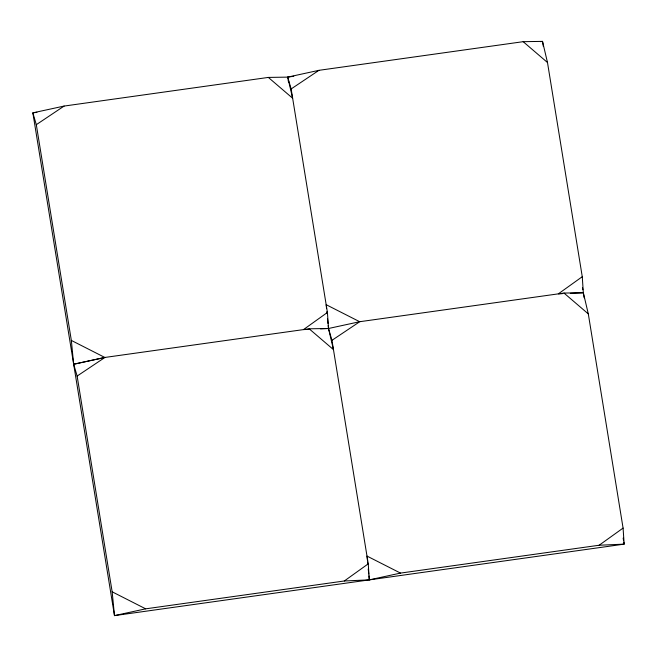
<?xml version="1.0" encoding="UTF-8"?>
<svg xmlns="http://www.w3.org/2000/svg" width="657" height="657" viewBox="0 0 657 657"><rect width="100%" height="100%" fill="white"/><g stroke="black" fill="none" stroke-linecap="round" stroke-linejoin="round"><path stroke-width="0.99" d="M268.343 77.419L292.652 98.246L287.684 77.124L318.949 70.324L523.169 41.678L542.518 41.383L547.486 62.514L582.266 276.712L583.334 292.759L588.302 313.89L623.082 528.088L624.15 544.144L114.482 615.617L32.85 112.856L64.123 106.064L268.343 77.419L287.684 77.124L291.141 88.95L327.432 312.453L303.501 329.592L309.504 329.329M582.266 276.712L558.335 293.851L562.335 293.679M36.907 112.29L32.85 112.856L36.307 124.682L71.342 340.425L73.666 364.241L77.132 376.067L112.158 591.809L114.482 615.617L145.665 608.834L344.325 580.977L368.248 563.829L331.957 340.326L328.5 328.5L328.213 325.527M344.325 580.977L369.316 579.876L400.491 573.093L599.151 545.236L623.082 528.088M36.307 124.682L64.123 106.064M291.141 88.95L318.949 70.324M77.132 376.067L104.939 357.441L73.666 364.241L104.841 357.457L309.16 328.804L328.5 328.5L359.773 321.7L331.957 340.326M287.684 77.124L293.778 76.261M540.481 41.662L542.518 41.383L543.331 46.425M584.155 297.81L583.334 292.759L563.993 293.063L359.675 321.716L326.176 304.692L326.562 308.659M570.333 293.326L583.334 292.759M320.501 328.853L328.5 328.5L333.469 349.631L309.16 328.804M599.151 545.236L624.15 544.144L623.822 542.124M71.342 340.425L104.841 357.457M400.491 573.093L366.992 556.068L367.378 560.035M112.158 591.809L145.665 608.834M523.169 41.678L547.486 62.514M563.993 293.063L588.302 313.89M582.513 287.717L582.841 289.729M623.164 538.083L623.493 540.103M288.177 80.146L288.505 82.166M367.575 562.022L367.764 564.01M368.248 568.97L368.733 573.931M368.93 575.91L369.316 579.876L368.248 563.829M326.849 311.632L327.046 313.619M327.531 318.579L328.015 323.54M327.432 312.453L328.5 328.5"/></g></svg>
